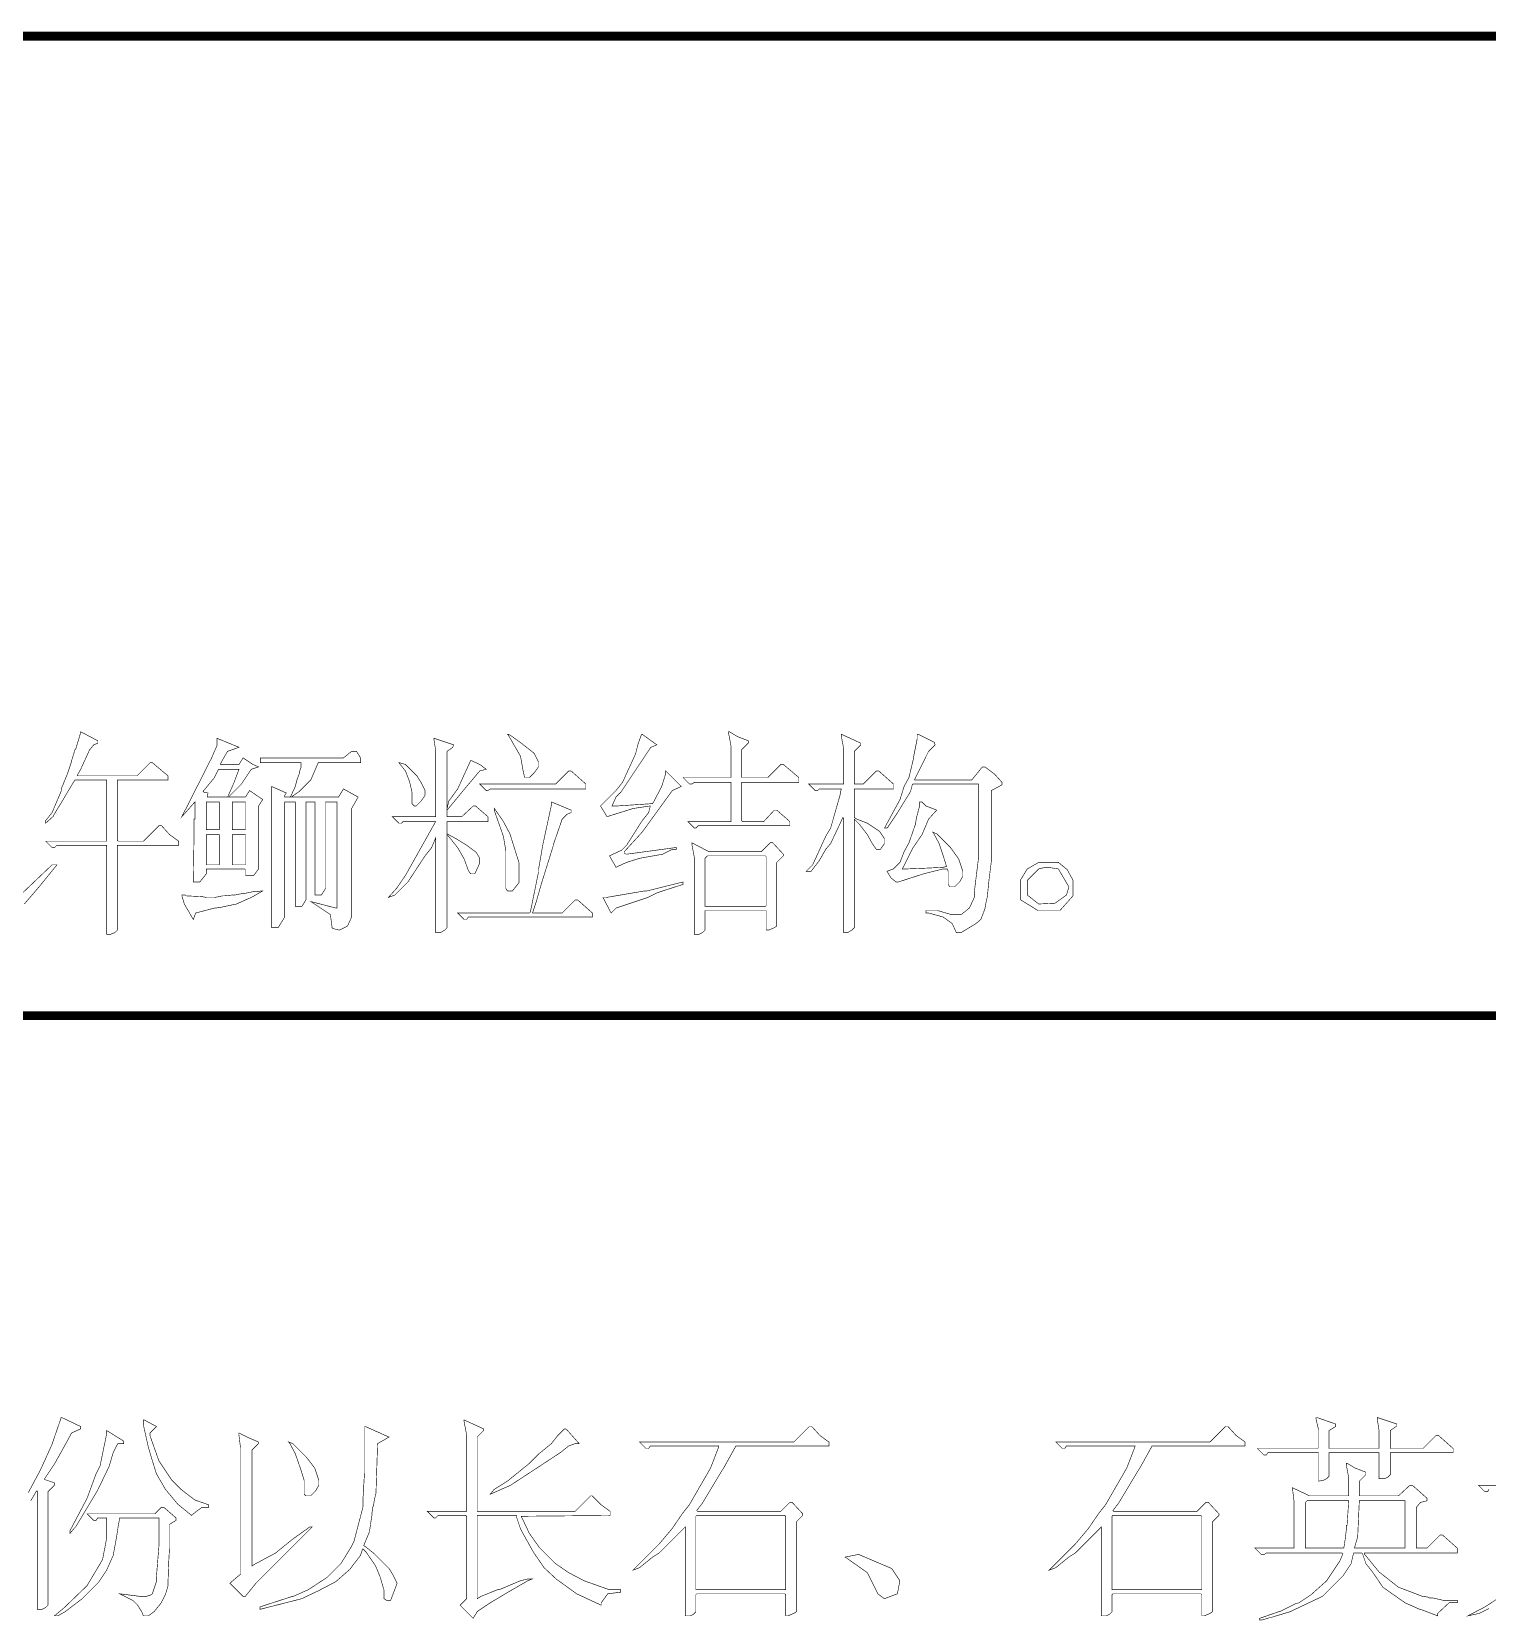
# Model space of a CAD drawing. Extents: x 94 to 452, y -72 to 1042.
# Drawn here: x 269.59 to 294.07, y 487.38 to 514.09 of the extents above; entities that cross this region are included whole.
import ezdxf

# ---------------------------------------------------------------- set-up
doc = ezdxf.new("R2010")
doc.units = 0
doc.header["$MEASUREMENT"] = 0
doc.layers.add('TREE_LAYER', color=7, linetype='Continuous')

msp = doc.modelspace()

# ---------------------------------------------------------------- linework, layer by layer
at = {"layer": 'TREE_LAYER'}
for points, const_width, elevation in [([(221.22612, 514.01873), (449.22612, 514.01873)], 0.15, 228), ([(270.412303, 502.323259), (270.412303, 502.309534), (270.32995, 502.035024), (270.316225, 502.021298), (270.261323, 501.842867), (270.261323, 501.829141), (270.192695, 501.623259), (270.096617, 501.389926), (270.082891, 501.321298), (269.931911, 500.964435), (269.822107, 500.827181), (269.822107, 500.786004), (269.945636, 500.895808), (269.959362, 500.923259), (270.110342, 501.170318), (270.206421, 501.335024), (270.316225, 501.513455), (270.851519, 501.513455), (270.851519, 501.513455), (270.851519, 500.497769), (270.851519, 500.484043), (269.822107, 500.484043), (269.931911, 500.374239), (269.973087, 500.374239), (270.014264, 500.415416), (270.851519, 500.415416), (270.851519, 500.415416), (270.851519, 498.919337), (270.920146, 498.919337), (270.988774, 498.946788), (271.02995, 498.987965), (271.02995, 500.415416), (271.043676, 500.415416), (272.059362, 500.415416), (272.059362, 500.484043), (271.908381, 500.593847), (271.771127, 500.744828), (271.72995, 500.744828), (271.469166, 500.484043), (271.043676, 500.484043), (271.02995, 500.497769), (271.02995, 501.513455), (271.043676, 501.513455), (271.88093, 501.513455), (271.88093, 501.582083), (271.620146, 501.80169), (271.57897, 501.80169), (271.359362, 501.582083), (270.357401, 501.582083), (270.357401, 501.595808), (270.357401, 501.595808), (270.412303, 501.691886), (270.563283, 502.021298), (270.631911, 502.103651), (270.700538, 502.131102), (270.700538, 502.172279), (270.700538, 502.172279), (270.412303, 502.323259), (270.412303, 502.323259)], 0.01, 37), ([(272.70446, 502.213455), (272.70446, 502.213455), (272.70446, 502.089926), (272.608381, 501.870318), (272.114264, 500.895808), (272.114264, 500.895808), (272.333872, 501.142867), (272.333872, 501.142867), (272.333872, 501.046788), (272.333872, 501.046788), (272.333872, 500.854632), (272.320146, 500.854632), (272.320146, 500.662475), (272.320146, 500.662475), (272.306421, 499.797769), (272.416225, 499.797769), (272.526029, 499.935024), (272.526029, 500.003651), (272.526029, 500.017377), (273.171127, 500.017377), (273.184852, 500.003651), (273.184852, 499.907573), (273.322107, 499.907573), (273.40446, 500.017377), (273.40446, 501.074239), (273.473087, 501.184043), (273.25348, 501.335024), (273.184852, 501.22522), (272.896617, 501.22522), (272.896617, 501.22522), (273.116225, 501.444828), (273.28093, 501.691886), (273.40446, 501.733063), (273.308381, 501.774239), (273.143676, 501.884043), (273.075048, 501.774239), (272.773087, 501.774239), (272.759362, 501.774239), (272.786813, 501.829141), (272.882891, 501.993847), (273.075048, 502.062475), (272.70446, 502.213455), (272.70446, 502.213455)], 0.01, 37), ([(276.35544, 502.213455), (276.35544, 502.213455), (276.35544, 502.186004), (276.382891, 502.007573), (276.382891, 500.895808), (276.382891, 500.895808), (275.65544, 500.895808), (275.765244, 500.786004), (275.806421, 500.786004), (275.833872, 500.813455), (276.382891, 500.813455), (276.382891, 500.813455), (275.875048, 499.907573), (275.724068, 499.687965), (275.586813, 499.536984), (275.696617, 499.578161), (275.916225, 499.797769), (276.20446, 500.236984), (276.314264, 500.374239), (276.382891, 500.538945), (276.382891, 500.538945), (276.382891, 498.946788), (276.465244, 498.946788), (276.533872, 498.987965), (276.575048, 499.029141), (276.575048, 500.593847), (276.575048, 500.593847), (276.588774, 500.580122), (276.75348, 500.374239), (276.863283, 500.182083), (276.931911, 499.989926), (276.973087, 499.935024), (277.041715, 499.935024), (277.124068, 500.113455), (277.124068, 500.195808), (277.082891, 500.264435), (277.069166, 500.291886), (276.90446, 500.415416), (276.726029, 500.52522), (276.575048, 500.607573), (276.575048, 500.813455), (276.575048, 500.813455), (277.261323, 500.813455), (277.261323, 500.895808), (277.05544, 501.074239), (277.014264, 501.074239), (276.822107, 500.895808), (276.575048, 500.895808), (276.575048, 500.895808), (276.575048, 501.005612), (276.90446, 501.403651), (277.124068, 501.664435), (277.233872, 501.691886), (277.124068, 501.774239), (276.973087, 501.842867), (276.75348, 501.362475), (276.602499, 501.156592), (276.575048, 501.033063), (276.575048, 501.033063), (276.575048, 501.993847), (276.671127, 502.062475), (276.684852, 502.103651), (276.35544, 502.213455), (276.35544, 502.213455)], 0.01, 37), ([(277.60446, 502.282083), (277.590734, 502.282083), (277.60446, 502.268357), (277.810342, 501.911494), (277.851519, 501.678161), (277.87897, 501.554632), (277.892695, 501.554632), (277.961323, 501.554632), (278.043676, 501.636984), (278.112303, 501.733063), (278.112303, 501.815416), (278.043676, 501.952671), (278.016225, 501.980122), (277.824068, 502.131102), (277.673087, 502.240906), (277.60446, 502.282083), (277.60446, 502.282083)], 0.01, 37), ([(279.85544, 502.282083), (279.841715, 502.268357), (279.786813, 502.117377), (279.745636, 501.952671), (279.526029, 501.472279), (279.416225, 501.335024), (279.15544, 501.074239), (279.265244, 500.895808), (279.70446, 501.033063), (279.97897, 501.074239), (279.992695, 501.074239), (279.965244, 500.964435), (279.85544, 500.827181), (279.594656, 500.415416), (279.512303, 500.333063), (279.306421, 500.236984), (279.416225, 500.044828), (279.594656, 500.127181), (279.814264, 500.195808), (280.198578, 500.264435), (280.363283, 500.346788), (280.431911, 500.346788), (280.431911, 500.374239), (280.40446, 500.374239), (279.594656, 500.264435), (279.55348, 500.278161), (279.55348, 500.305612), (279.85544, 500.635024), (280.363283, 501.335024), (280.514264, 501.403651), (280.25348, 501.664435), (280.25348, 501.623259), (280.184852, 501.403651), (280.033872, 501.115416), (279.416225, 501.074239), (279.347597, 501.074239), (279.416225, 501.22522), (279.498578, 501.307573), (279.992695, 502.048749), (280.006421, 502.062475), (280.102499, 502.103651), (279.85544, 502.282083), (279.85544, 502.282083)], 0.01, 37), ([(281.324068, 502.323259), (281.310342, 502.323259), (281.310342, 502.295808), (281.351519, 502.0762), (281.351519, 501.554632), (281.351519, 501.554632), (280.541715, 501.554632), (280.651519, 501.444828), (280.692695, 501.444828), (280.733872, 501.472279), (281.351519, 501.472279), (281.351519, 501.472279), (281.351519, 500.827181), (281.351519, 500.813455), (280.624068, 500.813455), (280.733872, 500.703651), (280.761323, 500.703651), (280.802499, 500.744828), (282.339754, 500.744828), (282.339754, 500.813455), (282.120146, 501.005612), (282.07897, 501.005612), (281.900538, 500.813455), (281.543676, 500.813455), (281.52995, 500.827181), (281.52995, 501.472279), (281.543676, 501.472279), (282.490734, 501.472279), (282.490734, 501.554632), (282.22995, 501.774239), (282.188774, 501.774239), (281.969166, 501.554632), (281.543676, 501.554632), (281.52995, 501.554632), (281.52995, 502.021298), (281.639754, 502.131102), (281.639754, 502.172279), (281.461323, 502.240906), (281.324068, 502.323259), (281.324068, 502.323259)], 0.01, 37), ([(283.20446, 502.282083), (283.20446, 502.282083), (283.20446, 502.254632), (283.245636, 502.035024), (283.245636, 501.444828), (283.231911, 501.444828), (282.65544, 501.444828), (282.765244, 501.335024), (282.806421, 501.335024), (282.833872, 501.362475), (283.20446, 501.362475), (283.20446, 501.362475), (283.177009, 501.22522), (283.163283, 501.184043), (283.026029, 500.703651), (282.943676, 500.566396), (282.724068, 500.086004), (282.614264, 499.9762), (282.696617, 499.9762), (282.833872, 500.154632), (282.943676, 500.346788), (283.026029, 500.442867), (283.231911, 500.882083), (283.245636, 500.868357), (283.245636, 498.946788), (283.314264, 498.946788), (283.382891, 498.987965), (283.424068, 499.029141), (283.424068, 500.840906), (283.424068, 500.854632), (283.506421, 500.772279), (283.643676, 500.593847), (283.726029, 500.442867), (283.794656, 500.346788), (283.863283, 500.346788), (283.931911, 500.442867), (283.931911, 500.52522), (283.849558, 500.648749), (283.643676, 500.786004), (283.465244, 500.854632), (283.424068, 500.882083), (283.424068, 501.362475), (283.424068, 501.362475), (284.082891, 501.362475), (284.082891, 501.444828), (283.835832, 501.664435), (283.794656, 501.664435), (283.575048, 501.444828), (283.424068, 501.444828), (283.424068, 501.444828), (283.424068, 501.993847), (283.533872, 502.103651), (283.533872, 502.131102), (283.35544, 502.213455), (283.20446, 502.282083), (283.20446, 502.282083)], 0.01, 37), ([(284.494656, 502.282083), (284.48093, 502.282083), (284.48093, 502.19973), (284.426029, 501.92522), (284.412303, 501.842867), (284.343676, 501.554632), (284.261323, 501.403651), (284.192695, 501.184043), (284.027989, 500.882083), (283.931911, 500.703651), (283.973087, 500.703651), (283.986813, 500.717377), (284.151519, 500.964435), (284.371127, 501.321298), (284.398578, 501.431102), (284.412303, 501.444828), (285.510342, 501.444828), (285.510342, 501.431102), (285.510342, 500.182083), (285.441715, 499.619337), (285.441715, 499.536984), (285.359362, 499.358553), (285.222107, 499.248749), (285.057401, 499.248749), (284.824068, 499.317377), (284.631911, 499.317377), (284.631911, 499.2762), (284.673087, 499.2762), (284.920146, 499.207573), (285.071127, 499.097769), (285.139754, 498.946788), (285.222107, 498.946788), (285.469166, 499.097769), (285.551519, 499.166396), (285.620146, 499.344828), (285.633872, 499.427181), (285.661323, 499.55071), (285.688774, 499.82522), (285.72995, 500.154632), (285.72995, 501.335024), (285.908381, 501.431102), (285.908381, 501.472279), (285.784852, 501.609534), (285.620146, 501.733063), (285.57897, 501.733063), (285.400538, 501.513455), (284.439754, 501.513455), (284.439754, 501.527181), (284.673087, 501.993847), (284.782891, 502.103651), (284.769166, 502.144828), (284.494656, 502.282083), (284.494656, 502.282083)], 0.01, 37), ([(275.051519, 501.993847), (274.969166, 501.993847), (274.831911, 501.884043), (273.431911, 501.884043), (273.431911, 501.80169), (274.118185, 501.80169), (274.118185, 501.80169), (274.118185, 501.719337), (274.090734, 501.65071), (274.090734, 501.623259), (274.049558, 501.513455), (274.022107, 501.403651), (273.939754, 501.22522), (273.843676, 501.22522), (273.843676, 501.22522), (273.843676, 501.252671), (273.871127, 501.293847), (273.624068, 501.403651), (273.624068, 499.029141), (273.733872, 499.029141), (273.843676, 499.207573), (273.843676, 501.142867), (273.843676, 501.142867), (274.022107, 501.142867), (274.022107, 501.142867), (274.022107, 499.386004), (274.131911, 499.386004), (274.200538, 499.495808), (274.200538, 501.142867), (274.214264, 501.142867), (274.351519, 501.142867), (274.351519, 501.142867), (274.351519, 499.578161), (274.461323, 499.578161), (274.52995, 499.687965), (274.52995, 501.142867), (274.543676, 501.142867), (274.708381, 501.142867), (274.722107, 501.142867), (274.722107, 499.358553), (274.708381, 499.358553), (274.282891, 499.468357), (274.612303, 499.248749), (274.639754, 499.042867), (274.639754, 499.029141), (274.65348, 499.015416), (274.763283, 498.987965), (274.900538, 499.056592), (274.969166, 499.207573), (274.969166, 501.033063), (275.07897, 501.22522), (274.831911, 501.362475), (274.749558, 501.22522), (273.967205, 501.22522), (273.95348, 501.22522), (274.090734, 501.321298), (274.282891, 501.513455), (274.406421, 501.80169), (275.120146, 501.80169), (275.120146, 501.884043), (275.051519, 501.993847), (275.051519, 501.993847)], 0.01, 37), ([(272.731911, 501.691886), (272.731911, 501.691886), (273.061323, 501.691886), (273.075048, 501.691886), (272.992695, 501.472279), (272.896617, 501.252671), (272.882891, 501.22522), (272.539754, 501.22522), (272.539754, 501.22522), (272.55348, 501.293847), (272.484852, 501.307573), (272.471127, 501.321298), (272.663283, 501.554632), (272.731911, 501.691886), (272.731911, 501.691886)], 0.01, 37), ([(275.77897, 501.80169), (275.765244, 501.80169), (275.875048, 501.664435), (275.943676, 501.486004), (275.984852, 501.307573), (275.984852, 501.115416), (276.026029, 501.074239), (276.05348, 501.074239), (276.135832, 501.156592), (276.20446, 501.252671), (276.20446, 501.335024), (276.135832, 501.472279), (276.067205, 501.582083), (275.875048, 501.774239), (275.77897, 501.80169), (275.77897, 501.80169)], 0.01, 37), ([(278.661323, 501.664435), (278.620146, 501.664435), (278.400538, 501.444828), (277.124068, 501.444828), (277.233872, 501.335024), (277.261323, 501.335024), (277.302499, 501.362475), (278.908381, 501.362475), (278.908381, 501.444828), (278.661323, 501.664435), (278.661323, 501.664435)], 0.01, 37), ([(272.526029, 501.142867), (272.526029, 501.142867), (272.731911, 501.142867), (272.745636, 501.142867), (272.745636, 500.6762), (272.731911, 500.6762), (272.526029, 500.6762), (272.526029, 500.6762), (272.526029, 501.142867), (272.526029, 501.142867)], 0.01, 37), ([(272.965244, 501.142867), (272.965244, 501.142867), (273.171127, 501.142867), (273.184852, 501.142867), (273.184852, 500.6762), (273.171127, 500.6762), (272.965244, 500.6762), (272.965244, 500.6762), (272.965244, 501.142867), (272.965244, 501.142867)], 0.01, 37), ([(278.331911, 501.142867), (278.331911, 501.142867), (278.331911, 501.10169), (278.18093, 500.40169), (278.15348, 500.236984), (278.112303, 500.003651), (278.112303, 499.962475), (277.975048, 499.289926), (277.961323, 499.2762), (276.75348, 499.2762), (276.863283, 499.166396), (276.90446, 499.166396), (276.931911, 499.207573), (279.018185, 499.207573), (279.018185, 499.2762), (278.771127, 499.495808), (278.72995, 499.495808), (278.510342, 499.2762), (278.016225, 499.2762), (278.016225, 499.289926), (278.071127, 499.454632), (278.15348, 499.742867), (278.359362, 500.40169), (278.359362, 500.415416), (278.510342, 500.854632), (278.592695, 500.936984), (278.661323, 500.964435), (278.661323, 501.005612), (278.331911, 501.142867), (278.331911, 501.142867)], 0.01, 37), ([(284.563283, 501.142867), (284.522107, 501.142867), (284.522107, 501.074239), (284.467205, 500.868357), (284.45348, 500.772279), (284.343676, 500.456592), (284.261323, 500.305612), (284.192695, 500.127181), (284.082891, 500.017377), (283.973087, 499.9762), (284.041715, 499.866396), (284.124068, 499.797769), (284.165244, 499.797769), (284.590734, 499.935024), (284.920146, 500.017377), (284.988774, 500.017377), (285.002499, 499.9762), (285.002499, 499.756592), (285.02995, 499.715416), (285.112303, 499.715416), (285.194656, 499.797769), (285.249558, 499.893847), (285.249558, 499.9762), (285.18093, 500.182083), (285.043676, 500.374239), (284.810342, 500.607573), (284.741715, 500.635024), (284.741715, 500.635024), (284.75544, 500.621298), (284.851519, 500.442867), (284.920146, 500.236984), (284.975048, 500.058553), (284.920146, 500.044828), (284.659362, 500.031102), (284.316225, 500.017377), (284.233872, 500.017377), (284.412303, 500.374239), (284.563283, 500.593847), (284.673087, 500.854632), (284.810342, 501.005612), (284.631911, 501.074239), (284.563283, 501.142867), (284.563283, 501.142867)], 0.01, 37), ([(277.371127, 501.033063), (277.371127, 500.991886), (277.522107, 500.566396), (277.563283, 500.319337), (277.563283, 499.687965), (277.590734, 499.646788), (277.673087, 499.646788), (277.782891, 499.784043), (277.782891, 500.127181), (277.631911, 500.607573), (277.522107, 500.813455), (277.371127, 501.033063), (277.371127, 501.033063)], 0.01, 37), ([(272.526029, 500.593847), (272.526029, 500.593847), (272.731911, 500.593847), (272.745636, 500.593847), (272.745636, 500.086004), (272.731911, 500.086004), (272.526029, 500.086004), (272.526029, 500.086004), (272.526029, 500.593847), (272.526029, 500.593847)], 0.01, 37), ([(272.965244, 500.593847), (272.965244, 500.593847), (273.171127, 500.593847), (273.184852, 500.593847), (273.184852, 500.086004), (273.171127, 500.086004), (272.965244, 500.086004), (272.965244, 500.086004), (272.965244, 500.593847), (272.965244, 500.593847)], 0.01, 37), ([(280.692695, 500.456592), (280.692695, 500.456592), (280.692695, 500.429141), (280.733872, 500.209534), (280.733872, 498.919337), (280.816225, 498.919337), (280.871127, 498.946788), (280.912303, 498.987965), (280.912303, 499.317377), (280.912303, 499.317377), (281.927989, 499.317377), (281.941715, 499.317377), (281.941715, 498.987965), (281.982891, 498.987965), (282.07897, 499.029141), (282.120146, 499.056592), (282.120146, 500.127181), (282.22995, 500.236984), (282.22995, 500.264435), (282.051519, 500.456592), (282.010342, 500.456592), (281.859362, 500.305612), (280.98093, 500.305612), (280.692695, 500.456592), (280.692695, 500.456592)], 0.01, 37), ([(269.465244, 499.427181), (269.712303, 499.715416), (270.014264, 500.086004), (270.014264, 500.086004), (269.931911, 500.086004), (269.382891, 499.564435)], 0.01, 37), ([(280.939754, 500.223259), (280.95348, 500.236984), (281.927989, 500.236984), (281.941715, 500.223259), (281.941715, 499.39973), (281.927989, 499.386004), (280.912303, 499.386004), (280.912303, 499.39973), (280.912303, 500.195808), (280.939754, 500.223259), (280.939754, 500.223259)], 0.01, 37), ([(286.85544, 500.127181), (286.526029, 500.127181), (286.333872, 500.017377), (286.224068, 499.838945), (286.224068, 499.495808), (286.512303, 499.317377), (286.882891, 499.317377), (287.102499, 499.564435), (287.102499, 499.82522), (287.006421, 500.003651), (286.85544, 500.127181), (286.85544, 500.127181)], 0.01, 37), ([(286.663283, 500.044828), (286.677009, 500.044828), (286.85544, 500.017377), (287.033872, 499.715416), (286.992695, 499.578161), (286.800538, 499.440906), (286.526029, 499.427181), (286.333872, 499.578161), (286.333872, 499.82522), (286.526029, 500.017377), (286.58093, 500.031102), (286.663283, 500.044828), (286.663283, 500.044828)], 0.01, 37), ([(280.541715, 499.797769), (279.937793, 499.646788), (279.896617, 499.646788), (279.251519, 499.536984), (279.196617, 499.536984), (279.333872, 499.2762), (279.416225, 499.358553), (279.951519, 499.536984), (280.116225, 499.619337), (280.541715, 499.756592), (280.541715, 499.756592), (280.541715, 499.797769), (280.541715, 499.797769)], 0.01, 37), ([(273.473087, 499.646788), (273.308381, 499.633063), (273.171127, 499.605612), (273.143676, 499.605612), (273.006421, 499.578161), (272.965244, 499.578161), (272.827989, 499.564435), (272.800538, 499.564435), (272.663283, 499.536984), (272.58093, 499.536984), (272.58093, 499.536984), (272.526029, 499.536984), (272.457401, 499.55071), (272.182891, 499.564435), (272.169166, 499.578161), (272.114264, 499.578161), (272.114264, 499.564435), (272.15544, 499.427181), (272.306421, 499.166396), (272.347597, 499.2762), (272.663283, 499.358553), (272.677009, 499.358553), (272.773087, 499.372279), (273.033872, 499.427181), (273.308381, 499.55071), (273.473087, 499.646788), (273.473087, 499.646788)], 0.01, 37), ([(221.22612, 497.549266), (399.22612, 497.549266)], 0.15, 178), ([(270.094419, 490.792803), (270.080694, 490.792803), (270.080694, 490.779077), (269.929714, 490.339862), (269.737557, 489.914371), (269.531674, 489.530058)], 0.01, 38), ([(269.572851, 489.392803), (269.668929, 489.557509), (269.682655, 489.557509), (269.682655, 487.567313), (269.765008, 487.567313), (269.81991, 487.594764), (269.861086, 487.63594), (269.861086, 489.543783), (269.97089, 489.653587), (269.97089, 489.694764), (269.806184, 489.749666), (269.806184, 489.763391), (269.97089, 490.01045), (270.163047, 490.353587), (270.259125, 490.532019), (270.410106, 490.600646), (270.410106, 490.641822), (270.094419, 490.792803), (270.094419, 490.792803)], 0.01, 38), ([(271.480694, 490.751626), (271.466968, 490.751626), (271.466968, 490.669273), (271.549321, 490.298685), (271.617949, 490.065352), (271.686576, 489.845744), (271.837557, 489.58496), (272.043439, 489.337901), (272.276772, 489.145744), (272.359125, 489.214371), (272.455204, 489.282999), (272.565008, 489.282999), (272.565008, 489.324175), (272.331674, 489.406528), (272.098341, 489.58496), (271.947361, 489.73594), (271.727753, 490.065352), (271.576772, 490.490842), (271.576772, 490.532019), (271.686576, 490.641822), (271.480694, 490.751626), (271.480694, 490.751626)], 0.01, 38), ([(276.861086, 490.751626), (276.861086, 490.751626), (276.861086, 490.724175), (276.902263, 490.504568), (276.902263, 489.214371), (276.888537, 489.214371), (276.243439, 489.214371), (276.353243, 489.104568), (276.380694, 489.104568), (276.42187, 489.145744), (276.888537, 489.145744), (276.902263, 489.132019), (276.902263, 487.745744), (276.792459, 487.63594), (277.012066, 487.416332), (277.080694, 487.526136), (277.094419, 487.539862), (277.300302, 487.677117), (277.67089, 487.896724), (277.931674, 488.047705), (278.000302, 488.075156), (277.917949, 488.075156), (277.808145, 488.047705), (277.451282, 487.896724), (277.423831, 487.896724), (277.149321, 487.78692), (277.080694, 487.745744), (277.080694, 487.759469), (277.080694, 489.132019), (277.080694, 489.145744), (277.739517, 489.145744), (277.739517, 489.132019), (277.808145, 488.926136), (277.835596, 488.871234), (278.027753, 488.528097), (278.206184, 488.267313), (278.412066, 488.075156), (278.755204, 487.828097), (279.166968, 487.63594), (279.166968, 487.677117), (279.276772, 487.828097), (279.49638, 487.855548), (279.49638, 487.896724), (279.304223, 487.896724), (278.878733, 488.047705), (278.617949, 488.18496), (278.398341, 488.33594), (278.123831, 488.61045), (277.959125, 488.843783), (277.82187, 489.132019), (279.317949, 489.145744), (279.317949, 489.214371), (279.166968, 489.324175), (279.015988, 489.475156), (278.988537, 489.475156), (278.727753, 489.214371), (277.080694, 489.214371), (277.080694, 489.214371), (277.080694, 490.463391), (277.190498, 490.573195), (277.190498, 490.600646), (277.012066, 490.682999), (276.861086, 490.751626), (276.861086, 490.751626)], 0.01, 38), ([(291.204223, 490.792803), (291.190498, 490.792803), (291.190498, 490.765352), (291.231674, 490.58692), (291.231674, 490.28496), (291.217949, 490.271234), (290.202263, 490.271234), (290.312066, 490.16143), (290.353243, 490.16143), (290.380694, 490.202607), (291.217949, 490.202607), (291.231674, 490.202607), (291.231674, 489.722215), (291.314027, 489.73594), (291.368929, 489.763391), (291.410106, 489.804568), (291.410106, 490.202607), (291.410106, 490.202607), (292.247361, 490.202607), (292.247361, 490.202607), (292.247361, 489.763391), (292.343439, 489.763391), (292.398341, 489.790842), (292.439517, 489.832019), (292.439517, 490.202607), (292.439517, 490.202607), (293.49638, 490.202607), (293.49638, 490.271234), (293.249321, 490.490842), (293.208145, 490.490842), (292.988537, 490.271234), (292.439517, 490.271234), (292.439517, 490.28496), (292.439517, 490.573195), (292.535596, 490.641822), (292.549321, 490.641822), (292.549321, 490.682999), (292.21991, 490.792803), (292.21991, 490.792803), (292.21991, 490.765352), (292.247361, 490.58692), (292.247361, 490.28496), (292.247361, 490.271234), (291.410106, 490.271234), (291.410106, 490.28496), (291.410106, 490.573195), (291.51991, 490.641822), (291.51991, 490.641822), (291.51991, 490.682999), (291.204223, 490.792803), (291.204223, 490.792803)], 0.01, 38), ([(270.849321, 490.573195), (270.849321, 490.573195), (270.849321, 490.518293), (270.739517, 489.982999), (270.67089, 489.845744), (270.51991, 489.433979), (270.259125, 488.939862), (270.231674, 488.88496), (270.231674, 488.843783), (270.300302, 488.926136), (270.327753, 488.953587), (270.698341, 489.571234), (270.890498, 489.969273), (270.959125, 490.202607), (271.027753, 490.339862), (271.041478, 490.353587), (271.137557, 490.353587), (271.137557, 490.394764), (270.849321, 490.573195), (270.849321, 490.573195)], 0.01, 38), ([(273.072851, 490.532019), (273.072851, 490.532019), (273.072851, 490.504568), (273.100302, 490.28496), (273.100302, 488.157509), (272.92187, 488.006528), (273.141478, 487.78692), (273.182655, 487.78692), (273.361086, 488.006528), (274.308145, 488.953587), (274.280694, 488.953587), (274.266968, 488.953587), (273.978733, 488.747705), (273.690498, 488.514371), (273.333635, 488.322215), (273.292459, 488.294764), (273.292459, 488.308489), (273.292459, 490.243783), (273.402263, 490.353587), (273.402263, 490.381038), (273.210106, 490.463391), (273.072851, 490.532019), (273.072851, 490.532019)], 0.01, 38), ([(275.200302, 490.641822), (275.186576, 490.641822), (275.186576, 489.873195), (275.186576, 489.873195), (275.172851, 489.639862), (275.172851, 489.639862), (275.172851, 489.571234), (275.172851, 489.557509), (275.159125, 489.433979), (275.159125, 489.420254), (275.159125, 489.365352), (275.159125, 489.351626), (275.159125, 489.282999), (275.008145, 488.706528), (274.966968, 488.624175), (274.857165, 488.445744), (274.788537, 488.33594), (274.555204, 488.102607), (274.239517, 487.896724), (273.992459, 487.78692), (273.978733, 487.78692), (273.429714, 487.608489), (273.429714, 487.567313), (274.129714, 487.745744), (274.417949, 487.882999), (274.706184, 488.033979), (274.939517, 488.239862), (275.117949, 488.473195), (275.1454, 488.555548), (275.159125, 488.582999), (275.214027, 488.528097), (275.365008, 488.308489), (275.378733, 488.281038), (275.447361, 488.116332), (275.515988, 487.882999), (275.515988, 487.869273), (275.515988, 487.745744), (275.557165, 487.718293), (275.625792, 487.718293), (275.735596, 488.006528), (275.666968, 488.143783), (275.598341, 488.253587), (275.351282, 488.500646), (275.200302, 488.624175), (275.172851, 488.637901), (275.268929, 488.871234), (275.310106, 489.145744), (275.310106, 489.173195), (275.323831, 489.282999), (275.337557, 489.31045), (275.351282, 489.406528), (275.378733, 489.516332), (275.406184, 490.353587), (275.598341, 490.463391), (275.200302, 490.641822), (275.200302, 490.641822)], 0.01, 38), ([(278.576772, 490.600646), (278.549321, 490.600646), (278.425792, 490.477117), (278.329714, 490.353587), (278.110106, 490.175156), (277.9454, 490.01045), (277.588537, 489.722215), (277.368929, 489.58496), (277.300302, 489.502607), (277.643439, 489.653587), (278.480694, 490.202607), (278.617949, 490.312411), (278.727753, 490.353587), (278.79638, 490.353587), (278.576772, 490.600646), (278.576772, 490.600646)], 0.01, 38), ([(282.708145, 490.641822), (282.666968, 490.641822), (282.406184, 490.381038), (279.812066, 490.381038), (279.92187, 490.271234), (279.963047, 490.271234), (279.990498, 490.312411), (281.143439, 490.312411), (281.143439, 490.298685), (281.006184, 489.941822), (280.649321, 489.324175), (280.539517, 489.18692), (280.361086, 488.926136), (280.141478, 488.665352), (279.702263, 488.226136), (279.812066, 488.267313), (280.031674, 488.445744), (280.141478, 488.514371), (280.580694, 488.953587), (280.580694, 488.953587), (280.580694, 487.457509), (280.663047, 487.457509), (280.717949, 487.48496), (280.759125, 487.526136), (280.759125, 487.814371), (280.772851, 487.828097), (282.255204, 487.828097), (282.268929, 487.814371), (282.268929, 487.457509), (282.310106, 487.457509), (282.406184, 487.498685), (282.447361, 487.526136), (282.447361, 489.03594), (282.557165, 489.145744), (282.557165, 489.173195), (282.378733, 489.365352), (282.337557, 489.365352), (282.186576, 489.214371), (280.786576, 489.214371), (280.772851, 489.228097), (280.868929, 489.351626), (281.198341, 489.900646), (281.225792, 489.941822), (281.431674, 490.312411), (282.99638, 490.312411), (282.99638, 490.381038), (282.8454, 490.490842), (282.708145, 490.641822), (282.708145, 490.641822)], 0.01, 38), ([(289.708145, 490.641822), (289.666968, 490.641822), (289.406184, 490.381038), (286.812066, 490.381038), (286.92187, 490.271234), (286.963047, 490.271234), (286.990498, 490.312411), (288.143439, 490.312411), (288.143439, 490.298685), (288.006184, 489.941822), (287.649321, 489.324175), (287.539517, 489.18692), (287.361086, 488.926136), (287.141478, 488.665352), (286.702263, 488.226136), (286.812066, 488.267313), (287.031674, 488.445744), (287.141478, 488.514371), (287.580694, 488.953587), (287.580694, 488.953587), (287.580694, 487.457509), (287.663047, 487.457509), (287.717949, 487.48496), (287.759125, 487.526136), (287.759125, 487.814371), (287.772851, 487.828097), (289.255204, 487.828097), (289.268929, 487.814371), (289.268929, 487.457509), (289.310106, 487.457509), (289.406184, 487.498685), (289.447361, 487.526136), (289.447361, 489.03594), (289.557165, 489.145744), (289.557165, 489.173195), (289.378733, 489.365352), (289.337557, 489.365352), (289.186576, 489.214371), (287.786576, 489.214371), (287.772851, 489.228097), (287.868929, 489.351626), (288.198341, 489.900646), (288.225792, 489.941822), (288.431674, 490.312411), (289.99638, 490.312411), (289.99638, 490.381038), (289.8454, 490.490842), (289.708145, 490.641822), (289.708145, 490.641822)], 0.01, 38), ([(273.910106, 490.381038), (273.910106, 490.381038), (273.923831, 490.367313), (274.01991, 490.188881), (274.115988, 489.914371), (274.17089, 489.73594), (274.17089, 489.502607), (274.198341, 489.475156), (274.280694, 489.475156), (274.363047, 489.557509), (274.417949, 489.653587), (274.417949, 489.73594), (274.349321, 489.941822), (274.212066, 490.120254), (273.978733, 490.353587), (273.910106, 490.381038), (273.910106, 490.381038)], 0.01, 38), ([(291.712066, 490.024175), (291.698341, 490.024175), (291.698341, 489.996724), (291.739517, 489.777117), (291.739517, 489.475156), (291.739517, 489.475156), (291.080694, 489.475156), (290.792459, 489.612411), (290.81991, 489.379077), (290.81991, 488.596724), (290.81991, 488.596724), (290.161086, 488.596724), (290.27089, 488.48692), (290.312066, 488.48692), (290.353243, 488.514371), (291.629714, 488.514371), (291.643439, 488.500646), (291.629714, 488.473195), (291.588537, 488.377117), (291.368929, 488.047705), (291.108145, 487.814371), (290.902263, 487.677117), (290.847361, 487.663391), (290.572851, 487.526136), (290.559125, 487.526136), (290.243439, 487.416332), (290.243439, 487.388881), (290.284616, 487.388881), (290.42187, 487.430058), (290.435596, 487.430058), (290.476772, 487.443783), (290.751282, 487.526136), (291.300302, 487.78692), (291.643439, 488.130058), (291.780694, 488.33594), (291.808145, 488.459469), (291.82187, 488.514371), (291.959125, 488.514371), (291.972851, 488.500646), (292.027753, 488.33594), (292.137557, 488.198685), (292.315988, 487.937901), (292.686576, 487.677117), (292.933635, 487.567313), (292.947361, 487.567313), (293.235596, 487.457509), (293.235596, 487.457509), (293.235596, 487.498685), (293.427753, 487.677117), (293.565008, 487.677117), (293.565008, 487.718293), (293.331674, 487.718293), (293.153243, 487.759469), (293.098341, 487.759469), (293.07089, 487.773195), (292.974812, 487.78692), (292.617949, 487.924175), (292.576772, 487.937901), (292.247361, 488.198685), (292.000302, 488.500646), (292.000302, 488.514371), (292.000302, 488.514371), (293.565008, 488.514371), (293.565008, 488.596724), (293.317949, 488.816332), (293.276772, 488.816332), (293.057165, 488.596724), (292.878733, 488.596724), (292.878733, 488.596724), (292.878733, 489.282999), (292.947361, 489.365352), (293.057165, 489.392803), (293.057165, 489.433979), (292.810106, 489.653587), (292.768929, 489.653587), (292.576772, 489.475156), (291.917949, 489.475156), (291.917949, 489.475156), (291.917949, 489.722215), (292.027753, 489.832019), (292.027753, 489.873195), (291.849321, 489.941822), (291.712066, 490.024175), (291.712066, 490.024175)], 0.01, 38), ([(295.294419, 489.653587), (293.92187, 489.653587), (294.031674, 489.543783), (294.072851, 489.543783), (294.100302, 489.58496)], 0.01, 38), ([(291.039517, 489.392803), (291.039517, 489.392803), (291.725792, 489.392803), (291.739517, 489.392803), (291.712066, 488.981038), (291.698341, 488.981038), (291.698341, 488.898685), (291.698341, 488.898685), (291.684616, 488.775156), (291.657165, 488.596724), (291.012066, 488.596724), (291.012066, 488.596724), (291.012066, 489.365352), (291.039517, 489.392803), (291.039517, 489.392803)], 0.01, 38), ([(291.917949, 489.392803), (291.917949, 489.392803), (292.686576, 489.392803), (292.686576, 489.392803), (292.686576, 488.596724), (292.686576, 488.596724), (291.835596, 488.596724), (291.835596, 488.596724), (291.890498, 488.788881), (291.917949, 489.392803), (291.917949, 489.392803)], 0.01, 38), ([(271.810106, 489.282999), (271.768929, 489.282999), (271.659125, 489.173195), (270.51991, 489.173195), (270.629714, 489.063391), (270.67089, 489.063391), (270.698341, 489.104568), (270.849321, 489.104568), (270.849321, 489.104568), (270.849321, 488.76143), (270.780694, 488.404568), (270.51991, 487.965352), (270.135596, 487.594764), (269.97089, 487.457509), (270.025792, 487.457509), (270.149321, 487.526136), (270.437557, 487.745744), (270.712066, 488.020254), (270.849321, 488.226136), (270.959125, 488.473195), (271.000302, 488.692803), (271.027753, 488.857509), (271.041478, 488.953587), (271.068929, 489.104568), (271.727753, 489.104568), (271.727753, 489.104568), (271.727753, 488.624175), (271.686576, 488.116332), (271.686576, 488.033979), (271.617949, 487.828097), (271.604223, 487.814371), (271.52187, 487.78692), (271.398341, 487.78692), (271.068929, 487.828097), (271.288537, 487.718293), (271.37089, 487.63594), (271.439517, 487.526136), (271.466968, 487.457509), (271.549321, 487.457509), (271.6454, 487.526136), (271.768929, 487.677117), (271.837557, 487.814371), (271.878733, 487.951626), (271.892459, 488.349666), (271.906184, 488.596724), (271.906184, 488.994764), (272.015988, 489.063391), (272.015988, 489.104568), (271.810106, 489.282999), (271.810106, 489.282999)], 0.01, 38), ([(280.759125, 489.132019), (280.772851, 489.145744), (282.255204, 489.145744), (282.268929, 489.132019), (282.268929, 487.896724), (282.255204, 487.896724), (280.772851, 487.896724), (280.759125, 487.896724), (280.759125, 489.132019), (280.759125, 489.132019)], 0.01, 38), ([(287.759125, 489.132019), (287.772851, 489.145744), (289.255204, 489.145744), (289.268929, 489.132019), (289.268929, 487.896724), (289.255204, 487.896724), (287.772851, 487.896724), (287.759125, 487.896724), (287.759125, 489.132019), (287.759125, 489.132019)], 0.01, 38), ([(283.504223, 488.48692), (283.476772, 488.48692), (283.27089, 488.445744), (283.641478, 488.18496), (283.81991, 487.828097), (283.929714, 487.745744), (284.149321, 487.828097), (284.190498, 488.047705), (284.053243, 488.253587), (283.504223, 488.48692), (283.504223, 488.48692)], 0.01, 38), ([(294.347361, 487.814371), (294.031674, 487.608489), (293.743439, 487.457509), (293.935596, 487.498685), (294.100302, 487.581038)], 0.01, 38)]:
    msp.add_lwpolyline(points, dxfattribs=dict(at, const_width=const_width, elevation=elevation))

doc.saveas('drawing.dxf')
